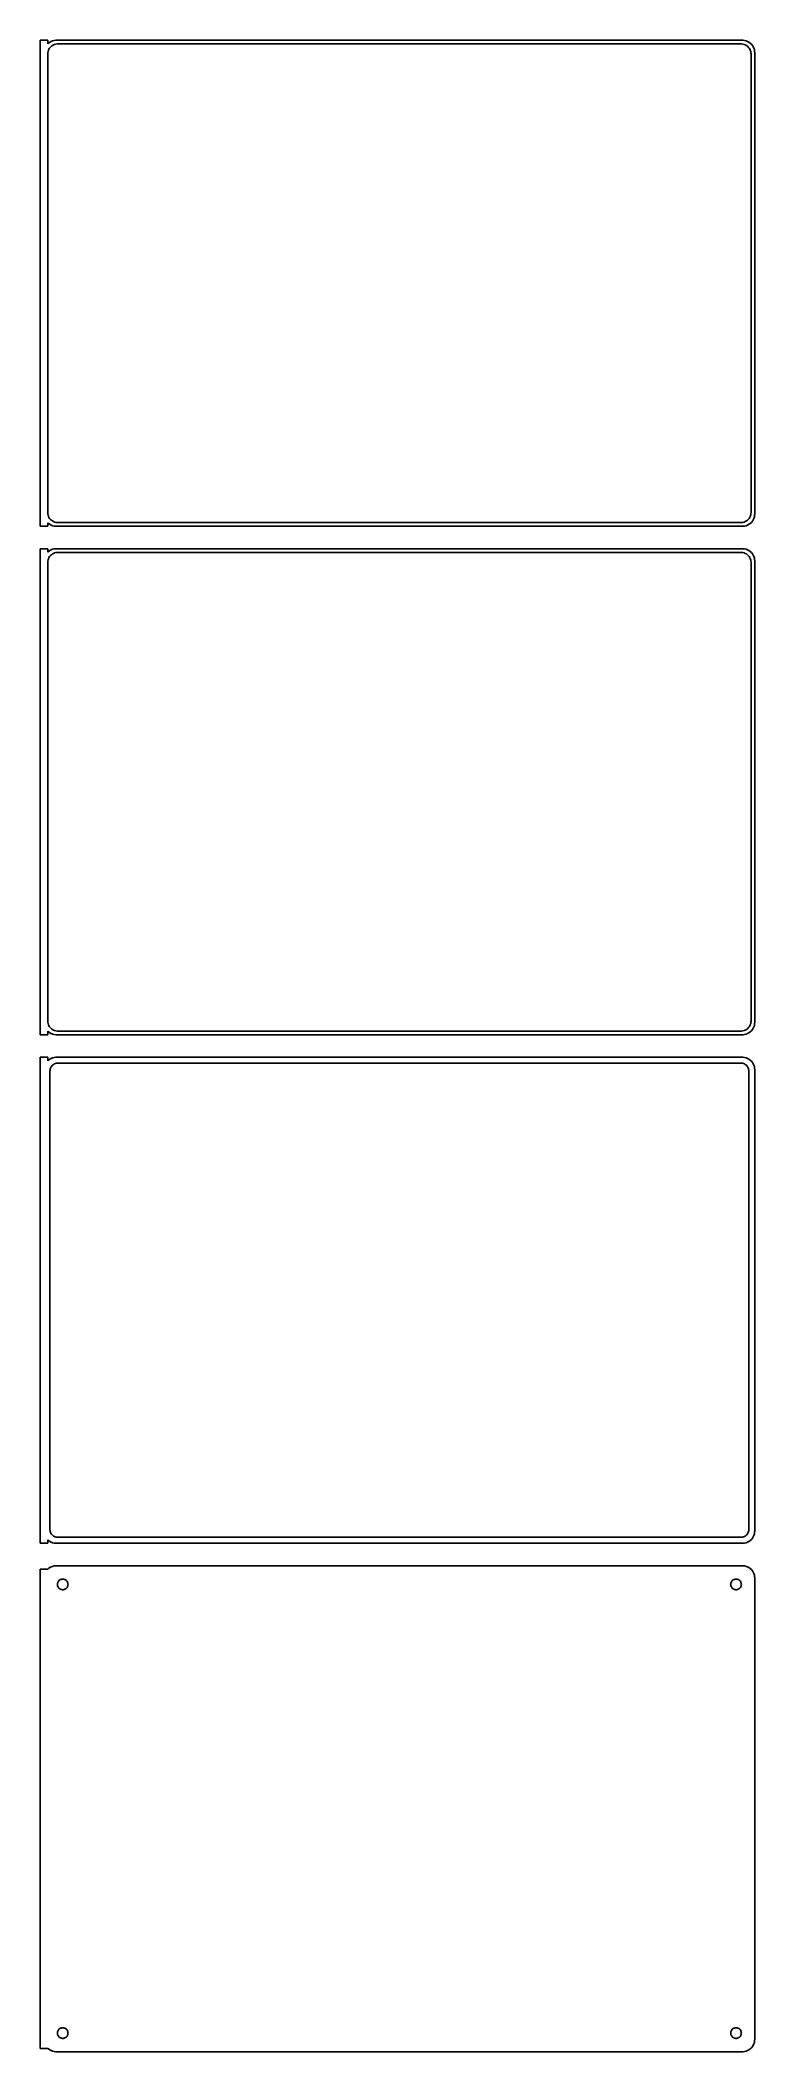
# Model space of a CAD drawing. Header units: metres. Extents: x -144 to 142, y 719 to 1525.
import ezdxf

# ---------------------------------------------------------------- set-up
doc = ezdxf.new("R2010")
doc.units = ezdxf.units.M

msp = doc.modelspace()

# ---------------------------------------------------------------- linework, layer by layer
for p, q in [((-141, 1525.49), (-144, 1525.49)), ((-144, 1525.49), (-144, 1330.51)), ((-141, 1524.06), (-141, 1525.49)), ((-139.045, 1525.26), (-139.629, 1525.02)), ((-138.437, 1525.41), (-139.045, 1525.26)), ((-137.814, 1525.49), (-138.437, 1525.41)), ((137.814, 1525.49), (-137.814, 1525.49)), ((138.437, 1525.41), (137.814, 1525.49)), ((139.045, 1525.26), (138.437, 1525.41)), ((139.629, 1525.02), (139.045, 1525.26)), ((-140.687, 1524.35), (-141, 1524.06)), ((-141, 1520), (-140.968, 1520.5)), ((-141, 1336), (-141, 1520)), ((-140.968, 1520.5), (-140.874, 1520.99)), ((-140.874, 1520.99), (-140.719, 1521.47)), ((-140.719, 1521.47), (-140.505, 1521.93)), ((-140.179, 1524.72), (-140.687, 1524.35)), ((-140.505, 1521.93), (-140.236, 1522.35)), ((-140.236, 1522.35), (-139.916, 1522.74)), ((-139.629, 1525.02), (-140.179, 1524.72)), ((-139.916, 1522.74), (-139.55, 1523.08)), ((-139.55, 1523.08), (-139.143, 1523.38)), ((-139.143, 1523.38), (-138.703, 1523.62)), ((-138.703, 1523.62), (-138.236, 1523.8)), ((-138.236, 1523.8), (-137.75, 1523.93)), ((-137.75, 1523.93), (-137.251, 1523.99)), ((-137.251, 1523.99), (137.251, 1523.99)), ((137.251, 1523.99), (137.75, 1523.93)), ((137.75, 1523.93), (138.236, 1523.8)), ((138.236, 1523.8), (138.703, 1523.62)), ((138.703, 1523.62), (139.143, 1523.38)), ((139.143, 1523.38), (139.55, 1523.08)), ((139.55, 1523.08), (139.916, 1522.74)), ((140.179, 1524.72), (139.629, 1525.02)), ((139.916, 1522.74), (140.236, 1522.35)), ((140.687, 1524.35), (140.179, 1524.72)), ((140.236, 1522.35), (140.505, 1521.93)), ((140.505, 1521.93), (140.719, 1521.47)), ((141.145, 1523.92), (140.687, 1524.35)), ((140.719, 1521.47), (140.874, 1520.99)), ((140.874, 1520.99), (140.968, 1520.5)), ((140.968, 1520.5), (141, 1520)), ((141, 1520), (141, 1336)), ((141.545, 1523.44), (141.145, 1523.92)), ((141.882, 1522.91), (141.545, 1523.44)), ((142.149, 1522.34), (141.882, 1522.91)), ((142.343, 1521.74), (142.149, 1522.34)), ((142.461, 1521.13), (142.343, 1521.74)), ((142.5, 1520.5), (142.461, 1521.13)), ((142.5, 1335.5), (142.5, 1520.5)), ((-140.968, 1335.5), (-141, 1336)), ((-141, 1331.94), (-140.687, 1331.65)), ((-141, 1330.51), (-141, 1331.94)), ((-140.874, 1335.01), (-140.968, 1335.5)), ((-140.719, 1334.53), (-140.874, 1335.01)), ((-140.505, 1334.07), (-140.719, 1334.53)), ((-140.687, 1331.65), (-140.179, 1331.28)), ((-140.236, 1333.65), (-140.505, 1334.07)), ((-139.916, 1333.26), (-140.236, 1333.65)), ((-139.55, 1332.92), (-139.916, 1333.26)), ((-139.143, 1332.62), (-139.55, 1332.92)), ((-138.703, 1332.38), (-139.143, 1332.62)), ((-138.236, 1332.2), (-138.703, 1332.38)), ((-137.75, 1332.07), (-138.236, 1332.2)), ((-137.251, 1332.01), (-137.75, 1332.07)), ((137.251, 1332.01), (-137.251, 1332.01)), ((137.75, 1332.07), (137.251, 1332.01)), ((138.236, 1332.2), (137.75, 1332.07)), ((138.703, 1332.38), (138.236, 1332.2)), ((139.143, 1332.62), (138.703, 1332.38)), ((139.55, 1332.92), (139.143, 1332.62)), ((139.916, 1333.26), (139.55, 1332.92)), ((140.236, 1333.65), (139.916, 1333.26)), ((140.179, 1331.28), (140.687, 1331.65)), ((140.505, 1334.07), (140.236, 1333.65)), ((140.719, 1334.53), (140.505, 1334.07)), ((140.687, 1331.65), (141.145, 1332.08)), ((140.874, 1335.01), (140.719, 1334.53)), ((140.968, 1335.5), (140.874, 1335.01)), ((141, 1336), (140.968, 1335.5)), ((141.145, 1332.08), (141.545, 1332.56)), ((141.545, 1332.56), (141.882, 1333.09)), ((141.882, 1333.09), (142.149, 1333.66)), ((142.149, 1333.66), (142.343, 1334.26)), ((142.343, 1334.26), (142.461, 1334.87)), ((142.461, 1334.87), (142.5, 1335.5)), ((-144, 1330.51), (-141, 1330.51)), ((-140.179, 1331.28), (-139.629, 1330.98)), ((-139.629, 1330.98), (-139.045, 1330.74)), ((-139.045, 1330.74), (-138.437, 1330.59)), ((-138.437, 1330.59), (-137.814, 1330.51)), ((-137.814, 1330.51), (137.814, 1330.51)), ((137.814, 1330.51), (138.437, 1330.59)), ((138.437, 1330.59), (139.045, 1330.74)), ((139.045, 1330.74), (139.629, 1330.98)), ((139.629, 1330.98), (140.179, 1331.28)), ((-141, 1321.49), (-144, 1321.49)), ((-144, 1321.49), (-144, 1126.51)), ((-141, 1320.06), (-141, 1321.49)), ((-140.687, 1320.35), (-141, 1320.06)), ((-141, 1316), (-140.968, 1316.5)), ((-141, 1132), (-141, 1316)), ((-140.968, 1316.5), (-140.874, 1316.99)), ((-140.874, 1316.99), (-140.719, 1317.47)), ((-140.719, 1317.47), (-140.505, 1317.93)), ((-140.179, 1320.72), (-140.687, 1320.35)), ((-140.505, 1317.93), (-140.236, 1318.35)), ((-140.236, 1318.35), (-139.916, 1318.74)), ((-139.629, 1321.02), (-140.179, 1320.72)), ((-139.916, 1318.74), (-139.55, 1319.08)), ((-139.045, 1321.26), (-139.629, 1321.02)), ((-139.55, 1319.08), (-139.143, 1319.38)), ((-139.143, 1319.38), (-138.703, 1319.62)), ((-138.437, 1321.41), (-139.045, 1321.26)), ((-138.703, 1319.62), (-138.236, 1319.8)), ((-137.814, 1321.49), (-138.437, 1321.41)), ((-138.236, 1319.8), (-137.75, 1319.93)), ((137.814, 1321.49), (-137.814, 1321.49)), ((-137.75, 1319.93), (-137.251, 1319.99)), ((-137.251, 1319.99), (137.251, 1319.99)), ((137.251, 1319.99), (137.75, 1319.93)), ((137.75, 1319.93), (138.236, 1319.8)), ((138.437, 1321.41), (137.814, 1321.49)), ((138.236, 1319.8), (138.703, 1319.62)), ((139.045, 1321.26), (138.437, 1321.41)), ((138.703, 1319.62), (139.143, 1319.38)), ((139.629, 1321.02), (139.045, 1321.26)), ((139.143, 1319.38), (139.55, 1319.08)), ((139.55, 1319.08), (139.916, 1318.74)), ((140.179, 1320.72), (139.629, 1321.02)), ((139.916, 1318.74), (140.236, 1318.35)), ((140.687, 1320.35), (140.179, 1320.72)), ((140.236, 1318.35), (140.505, 1317.93)), ((140.505, 1317.93), (140.719, 1317.47)), ((141.145, 1319.92), (140.687, 1320.35)), ((140.719, 1317.47), (140.874, 1316.99)), ((140.874, 1316.99), (140.968, 1316.5)), ((140.968, 1316.5), (141, 1316)), ((141, 1316), (141, 1132)), ((141.545, 1319.44), (141.145, 1319.92)), ((141.882, 1318.91), (141.545, 1319.44)), ((142.149, 1318.34), (141.882, 1318.91)), ((142.343, 1317.74), (142.149, 1318.34)), ((142.461, 1317.13), (142.343, 1317.74)), ((142.5, 1316.5), (142.461, 1317.13)), ((142.5, 1131.5), (142.5, 1316.5)), ((-140.968, 1131.5), (-141, 1132)), ((-140.874, 1131.01), (-140.968, 1131.5)), ((-140.719, 1130.53), (-140.874, 1131.01)), ((-140.505, 1130.07), (-140.719, 1130.53)), ((-140.236, 1129.65), (-140.505, 1130.07)), ((140.505, 1130.07), (140.236, 1129.65)), ((140.719, 1130.53), (140.505, 1130.07)), ((140.874, 1131.01), (140.719, 1130.53)), ((140.968, 1131.5), (140.874, 1131.01)), ((141, 1132), (140.968, 1131.5)), ((142.149, 1129.66), (142.343, 1130.26)), ((142.343, 1130.26), (142.461, 1130.87)), ((142.461, 1130.87), (142.5, 1131.5)), ((-144, 1126.51), (-141, 1126.51)), ((-141, 1127.94), (-140.687, 1127.65)), ((-141, 1126.51), (-141, 1127.94)), ((-140.687, 1127.65), (-140.179, 1127.28)), ((-139.916, 1129.26), (-140.236, 1129.65)), ((-140.179, 1127.28), (-139.629, 1126.98)), ((-139.55, 1128.92), (-139.916, 1129.26)), ((-139.629, 1126.98), (-139.045, 1126.74)), ((-139.143, 1128.62), (-139.55, 1128.92)), ((-138.703, 1128.38), (-139.143, 1128.62)), ((-139.045, 1126.74), (-138.437, 1126.59)), ((-138.236, 1128.2), (-138.703, 1128.38)), ((-138.437, 1126.59), (-137.814, 1126.51)), ((-137.75, 1128.07), (-138.236, 1128.2)), ((-137.814, 1126.51), (137.814, 1126.51)), ((-137.251, 1128.01), (-137.75, 1128.07)), ((137.251, 1128.01), (-137.251, 1128.01)), ((137.75, 1128.07), (137.251, 1128.01)), ((138.236, 1128.2), (137.75, 1128.07)), ((137.814, 1126.51), (138.437, 1126.59)), ((138.703, 1128.38), (138.236, 1128.2)), ((138.437, 1126.59), (139.045, 1126.74)), ((139.143, 1128.62), (138.703, 1128.38)), ((139.045, 1126.74), (139.629, 1126.98)), ((139.55, 1128.92), (139.143, 1128.62)), ((139.916, 1129.26), (139.55, 1128.92)), ((139.629, 1126.98), (140.179, 1127.28)), ((140.236, 1129.65), (139.916, 1129.26)), ((140.179, 1127.28), (140.687, 1127.65)), ((140.687, 1127.65), (141.145, 1128.08)), ((141.145, 1128.08), (141.545, 1128.56)), ((141.545, 1128.56), (141.882, 1129.09)), ((141.882, 1129.09), (142.149, 1129.66)), ((-141, 1117.48), (-144, 1117.48)), ((-144, 1117.48), (-144, 922.521)), ((-141, 1116.06), (-141, 1117.48)), ((-140.687, 1116.35), (-141, 1116.06)), ((-140.179, 1116.72), (-140.687, 1116.35)), ((-139.629, 1117.02), (-140.179, 1116.72)), ((-139.728, 1113.5), (-139.518, 1113.83)), ((-139.045, 1117.26), (-139.629, 1117.02)), ((-139.518, 1113.83), (-139.269, 1114.13)), ((-139.269, 1114.13), (-138.984, 1114.4)), ((-138.437, 1117.41), (-139.045, 1117.26)), ((-138.984, 1114.4), (-138.668, 1114.63)), ((-138.668, 1114.63), (-138.325, 1114.82)), ((-137.814, 1117.49), (-138.437, 1117.41)), ((-138.325, 1114.82), (-137.962, 1114.96)), ((-137.962, 1114.96), (-137.583, 1115.06)), ((137.814, 1117.49), (-137.814, 1117.49)), ((-137.583, 1115.06), (-137.195, 1115.11)), ((-137.195, 1115.11), (137.195, 1115.11)), ((137.195, 1115.11), (137.583, 1115.06)), ((137.583, 1115.06), (137.962, 1114.96)), ((138.437, 1117.41), (137.814, 1117.49)), ((137.962, 1114.96), (138.325, 1114.82)), ((138.325, 1114.82), (138.668, 1114.63)), ((139.045, 1117.26), (138.437, 1117.41)), ((138.668, 1114.63), (138.984, 1114.4)), ((138.984, 1114.4), (139.269, 1114.13)), ((139.629, 1117.02), (139.045, 1117.26)), ((139.269, 1114.13), (139.518, 1113.83)), ((139.518, 1113.83), (139.728, 1113.5)), ((140.179, 1116.72), (139.629, 1117.02)), ((140.687, 1116.35), (140.179, 1116.72)), ((141.145, 1115.92), (140.687, 1116.35)), ((141.545, 1115.44), (141.145, 1115.92)), ((141.882, 1114.91), (141.545, 1115.44)), ((142.149, 1114.34), (141.882, 1114.91)), ((142.343, 1113.74), (142.149, 1114.34)), ((142.461, 1113.13), (142.343, 1113.74)), ((-140.113, 1112), (-140.088, 1112.39)), ((-140.113, 928), (-140.113, 1112)), ((-140.088, 1112.39), (-140.015, 1112.77)), ((-140.015, 1112.77), (-139.894, 1113.15)), ((-139.894, 1113.15), (-139.728, 1113.5)), ((139.728, 1113.5), (139.894, 1113.15)), ((139.894, 1113.15), (140.015, 1112.77)), ((140.015, 1112.77), (140.088, 1112.39)), ((140.088, 1112.39), (140.113, 1112)), ((140.113, 1112), (140.113, 928)), ((142.5, 1112.5), (142.461, 1113.13)), ((142.5, 927.5), (142.5, 1112.5)), ((-144, 922.521), (-141, 922.521)), ((-141, 922.521), (-141, 923.941)), ((-141, 923.941), (-140.687, 923.647)), ((-140.687, 923.647), (-140.179, 923.278)), ((-140.179, 923.278), (-139.629, 922.976)), ((-140.088, 927.61), (-140.113, 928)), ((-140.015, 927.226), (-140.088, 927.61)), ((-139.894, 926.854), (-140.015, 927.226)), ((-139.728, 926.5), (-139.894, 926.854)), ((-139.518, 926.17), (-139.728, 926.5)), ((-139.629, 922.976), (-139.045, 922.745)), ((-139.269, 925.869), (-139.518, 926.17)), ((-138.984, 925.601), (-139.269, 925.869)), ((-139.045, 922.745), (-138.437, 922.589)), ((-138.668, 925.372), (-138.984, 925.601)), ((-138.325, 925.183), (-138.668, 925.372)), ((-138.437, 922.589), (-137.814, 922.51)), ((-137.962, 925.039), (-138.325, 925.183)), ((-137.583, 924.942), (-137.962, 925.039)), ((-137.814, 922.51), (137.814, 922.51)), ((-137.195, 924.893), (-137.583, 924.942)), ((137.195, 924.893), (-137.195, 924.893)), ((137.583, 924.942), (137.195, 924.893)), ((137.962, 925.039), (137.583, 924.942)), ((137.814, 922.51), (138.437, 922.589)), ((138.325, 925.183), (137.962, 925.039)), ((138.668, 925.372), (138.325, 925.183)), ((138.437, 922.589), (139.045, 922.745)), ((138.984, 925.601), (138.668, 925.372)), ((139.269, 925.869), (138.984, 925.601)), ((139.045, 922.745), (139.629, 922.976)), ((139.518, 926.17), (139.269, 925.869)), ((139.728, 926.5), (139.518, 926.17)), ((139.629, 922.976), (140.179, 923.278)), ((139.894, 926.854), (139.728, 926.5)), ((140.015, 927.226), (139.894, 926.854)), ((140.088, 927.61), (140.015, 927.226)), ((140.113, 928), (140.088, 927.61)), ((140.179, 923.278), (140.687, 923.647)), ((140.687, 923.647), (141.145, 924.077)), ((141.145, 924.077), (141.545, 924.561)), ((141.545, 924.561), (141.882, 925.091)), ((141.882, 925.091), (142.149, 925.659)), ((142.149, 925.659), (142.343, 926.257)), ((142.343, 926.257), (142.461, 926.873)), ((142.461, 926.873), (142.5, 927.5)), ((-141, 912.153), (-144, 912.153)), ((-144, 912.153), (-144, 719.847)), ((-140.687, 912.353), (-141, 912.059)), ((-141, 912.059), (-141, 912.153)), ((-140.179, 912.722), (-140.687, 912.353)), ((-139.629, 913.024), (-140.179, 912.722)), ((-139.045, 913.255), (-139.629, 913.024)), ((-138.437, 913.411), (-139.045, 913.255)), ((-137.814, 913.49), (-138.437, 913.411)), ((137.814, 913.49), (-137.814, 913.49)), ((138.437, 913.411), (137.814, 913.49)), ((139.045, 913.255), (138.437, 913.411)), ((139.629, 913.024), (139.045, 913.255)), ((140.179, 912.722), (139.629, 913.024)), ((140.687, 912.353), (140.179, 912.722)), ((141.145, 911.923), (140.687, 912.353)), ((141.545, 911.439), (141.145, 911.923)), ((-137.135, 906), (-137.118, 906.268)), ((-137.118, 905.732), (-137.135, 906)), ((-137.118, 906.268), (-137.068, 906.531)), ((-137.068, 905.469), (-137.118, 905.732)), ((-137.068, 906.531), (-136.985, 906.786)), ((-136.985, 905.214), (-137.068, 905.469)), ((-136.985, 906.786), (-136.871, 907.029)), ((-136.871, 904.971), (-136.985, 905.214)), ((-136.871, 907.029), (-136.727, 907.255)), ((-136.727, 904.745), (-136.871, 904.971)), ((-136.727, 907.255), (-136.557, 907.462)), ((-136.557, 904.538), (-136.727, 904.745)), ((-136.557, 907.462), (-136.361, 907.645)), ((-136.361, 904.355), (-136.557, 904.538)), ((-136.361, 907.645), (-136.144, 907.803)), ((-136.144, 904.197), (-136.361, 904.355)), ((-136.144, 907.803), (-135.909, 907.932)), ((-135.909, 904.068), (-136.144, 904.197)), ((-135.909, 907.932), (-135.66, 908.031)), ((-135.66, 903.969), (-135.909, 904.068)), ((-135.66, 908.031), (-135.4, 908.097)), ((-135.4, 903.903), (-135.66, 903.969)), ((-135.4, 908.097), (-135.134, 908.131)), ((-135.134, 903.869), (-135.4, 903.903)), ((-135.134, 908.131), (-134.866, 908.131)), ((-134.866, 903.869), (-135.134, 903.869)), ((-134.866, 908.131), (-134.6, 908.097)), ((-134.6, 903.903), (-134.866, 903.869)), ((-134.6, 908.097), (-134.34, 908.031)), ((-134.34, 903.969), (-134.6, 903.903)), ((-134.34, 908.031), (-134.091, 907.932)), ((-134.091, 904.068), (-134.34, 903.969)), ((-134.091, 907.932), (-133.856, 907.803)), ((-133.856, 904.197), (-134.091, 904.068)), ((-133.856, 907.803), (-133.639, 907.645)), ((-133.639, 904.355), (-133.856, 904.197)), ((-133.639, 907.645), (-133.443, 907.462)), ((-133.443, 904.538), (-133.639, 904.355)), ((-133.443, 907.462), (-133.273, 907.255)), ((-133.273, 904.745), (-133.443, 904.538)), ((-133.273, 907.255), (-133.129, 907.029)), ((-133.129, 904.971), (-133.273, 904.745)), ((-133.129, 907.029), (-133.015, 906.786)), ((-133.015, 905.214), (-133.129, 904.971)), ((-133.015, 906.786), (-132.932, 906.531)), ((-132.932, 905.469), (-133.015, 905.214)), ((-132.932, 906.531), (-132.882, 906.268)), ((-132.882, 905.732), (-132.932, 905.469)), ((-132.882, 906.268), (-132.865, 906)), ((-132.865, 906), (-132.882, 905.732)), ((132.865, 906), (132.882, 906.268)), ((132.882, 905.732), (132.865, 906)), ((132.882, 906.268), (132.932, 906.531)), ((132.932, 905.469), (132.882, 905.732)), ((132.932, 906.531), (133.015, 906.786)), ((133.015, 905.214), (132.932, 905.469)), ((133.015, 906.786), (133.129, 907.029)), ((133.129, 904.971), (133.015, 905.214)), ((133.129, 907.029), (133.273, 907.255)), ((133.273, 904.745), (133.129, 904.971)), ((133.273, 907.255), (133.443, 907.462)), ((133.443, 904.538), (133.273, 904.745)), ((133.443, 907.462), (133.639, 907.645)), ((133.639, 904.355), (133.443, 904.538)), ((133.639, 907.645), (133.856, 907.803)), ((133.856, 904.197), (133.639, 904.355)), ((133.856, 907.803), (134.091, 907.932)), ((134.091, 904.068), (133.856, 904.197)), ((134.091, 907.932), (134.34, 908.031)), ((134.34, 903.969), (134.091, 904.068)), ((134.34, 908.031), (134.6, 908.097)), ((134.6, 903.903), (134.34, 903.969)), ((134.6, 908.097), (134.866, 908.131)), ((134.866, 903.869), (134.6, 903.903)), ((134.866, 908.131), (135.134, 908.131)), ((135.134, 903.869), (134.866, 903.869)), ((135.134, 908.131), (135.4, 908.097)), ((135.4, 903.903), (135.134, 903.869)), ((135.4, 908.097), (135.66, 908.031)), ((135.66, 903.969), (135.4, 903.903)), ((135.66, 908.031), (135.909, 907.932)), ((135.909, 904.068), (135.66, 903.969)), ((135.909, 907.932), (136.144, 907.803)), ((136.144, 904.197), (135.909, 904.068)), ((136.144, 907.803), (136.361, 907.645)), ((136.361, 904.355), (136.144, 904.197)), ((136.361, 907.645), (136.557, 907.462)), ((136.557, 904.538), (136.361, 904.355)), ((136.557, 907.462), (136.727, 907.255)), ((136.727, 904.745), (136.557, 904.538)), ((136.727, 907.255), (136.871, 907.029)), ((136.871, 904.971), (136.727, 904.745)), ((136.871, 907.029), (136.985, 906.786)), ((136.985, 905.214), (136.871, 904.971)), ((136.985, 906.786), (137.068, 906.531)), ((137.068, 905.469), (136.985, 905.214)), ((137.068, 906.531), (137.118, 906.268)), ((137.118, 905.732), (137.068, 905.469)), ((137.118, 906.268), (137.135, 906)), ((137.135, 906), (137.118, 905.732)), ((141.882, 910.909), (141.545, 911.439)), ((142.149, 910.341), (141.882, 910.909)), ((142.343, 909.743), (142.149, 910.341)), ((142.461, 909.127), (142.343, 909.743)), ((142.5, 908.5), (142.461, 909.127)), ((142.5, 723.5), (142.5, 908.5)), ((-137.118, 726.268), (-137.068, 726.531)), ((-137.068, 726.531), (-136.985, 726.786)), ((-136.985, 726.786), (-136.871, 727.029)), ((-136.871, 727.029), (-136.727, 727.255)), ((-136.727, 727.255), (-136.557, 727.462)), ((-136.557, 727.462), (-136.361, 727.645)), ((-136.361, 727.645), (-136.144, 727.803)), ((-136.144, 727.803), (-135.909, 727.932)), ((-135.909, 727.932), (-135.66, 728.031)), ((-135.66, 728.031), (-135.4, 728.097)), ((-135.4, 728.097), (-135.134, 728.131)), ((-135.134, 728.131), (-134.866, 728.131)), ((-134.866, 728.131), (-134.6, 728.097)), ((-134.6, 728.097), (-134.34, 728.031)), ((-134.34, 728.031), (-134.091, 727.932)), ((-134.091, 727.932), (-133.856, 727.803)), ((-133.856, 727.803), (-133.639, 727.645)), ((-133.639, 727.645), (-133.443, 727.462)), ((-133.443, 727.462), (-133.273, 727.255)), ((-133.273, 727.255), (-133.129, 727.029)), ((-133.129, 727.029), (-133.015, 726.786)), ((-133.015, 726.786), (-132.932, 726.531)), ((-132.932, 726.531), (-132.882, 726.268)), ((132.882, 726.268), (132.932, 726.531)), ((132.932, 726.531), (133.015, 726.786)), ((133.015, 726.786), (133.129, 727.029)), ((133.129, 727.029), (133.273, 727.255)), ((133.273, 727.255), (133.443, 727.462)), ((133.443, 727.462), (133.639, 727.645)), ((133.639, 727.645), (133.856, 727.803)), ((133.856, 727.803), (134.091, 727.932)), ((134.091, 727.932), (134.34, 728.031)), ((134.34, 728.031), (134.6, 728.097)), ((134.6, 728.097), (134.866, 728.131)), ((134.866, 728.131), (135.134, 728.131)), ((135.134, 728.131), (135.4, 728.097)), ((135.4, 728.097), (135.66, 728.031)), ((135.66, 728.031), (135.909, 727.932)), ((135.909, 727.932), (136.144, 727.803)), ((136.144, 727.803), (136.361, 727.645)), ((136.361, 727.645), (136.557, 727.462)), ((136.557, 727.462), (136.727, 727.255)), ((136.727, 727.255), (136.871, 727.029)), ((136.871, 727.029), (136.985, 726.786)), ((136.985, 726.786), (137.068, 726.531)), ((137.068, 726.531), (137.118, 726.268)), ((-144, 719.847), (-141, 719.847)), ((-141, 719.847), (-141, 719.941)), ((-141, 719.941), (-140.687, 719.647)), ((-140.687, 719.647), (-140.179, 719.278)), ((-140.179, 719.278), (-139.629, 718.976)), ((-139.629, 718.976), (-139.045, 718.745)), ((-139.045, 718.745), (-138.437, 718.589)), ((-138.437, 718.589), (-137.814, 718.51)), ((-137.814, 718.51), (137.814, 718.51)), ((-137.135, 726), (-137.118, 726.268)), ((-137.118, 725.732), (-137.135, 726)), ((-137.068, 725.469), (-137.118, 725.732)), ((-136.985, 725.214), (-137.068, 725.469)), ((-136.871, 724.971), (-136.985, 725.214)), ((-136.727, 724.745), (-136.871, 724.971)), ((-136.557, 724.538), (-136.727, 724.745)), ((-136.361, 724.355), (-136.557, 724.538)), ((-136.144, 724.197), (-136.361, 724.355)), ((-135.909, 724.068), (-136.144, 724.197)), ((-135.66, 723.969), (-135.909, 724.068)), ((-135.4, 723.903), (-135.66, 723.969)), ((-135.134, 723.869), (-135.4, 723.903)), ((-134.866, 723.869), (-135.134, 723.869)), ((-134.6, 723.903), (-134.866, 723.869)), ((-134.34, 723.969), (-134.6, 723.903)), ((-134.091, 724.068), (-134.34, 723.969)), ((-133.856, 724.197), (-134.091, 724.068)), ((-133.639, 724.355), (-133.856, 724.197)), ((-133.443, 724.538), (-133.639, 724.355)), ((-133.273, 724.745), (-133.443, 724.538)), ((-133.129, 724.971), (-133.273, 724.745)), ((-133.015, 725.214), (-133.129, 724.971)), ((-132.932, 725.469), (-133.015, 725.214)), ((-132.882, 725.732), (-132.932, 725.469)), ((-132.882, 726.268), (-132.865, 726)), ((-132.865, 726), (-132.882, 725.732)), ((132.865, 726), (132.882, 726.268)), ((132.882, 725.732), (132.865, 726)), ((132.932, 725.469), (132.882, 725.732)), ((133.015, 725.214), (132.932, 725.469)), ((133.129, 724.971), (133.015, 725.214)), ((133.273, 724.745), (133.129, 724.971)), ((133.443, 724.538), (133.273, 724.745)), ((133.639, 724.355), (133.443, 724.538)), ((133.856, 724.197), (133.639, 724.355)), ((134.091, 724.068), (133.856, 724.197)), ((134.34, 723.969), (134.091, 724.068)), ((134.6, 723.903), (134.34, 723.969)), ((134.866, 723.869), (134.6, 723.903)), ((135.134, 723.869), (134.866, 723.869)), ((135.4, 723.903), (135.134, 723.869)), ((135.66, 723.969), (135.4, 723.903)), ((135.909, 724.068), (135.66, 723.969)), ((136.144, 724.197), (135.909, 724.068)), ((136.361, 724.355), (136.144, 724.197)), ((136.557, 724.538), (136.361, 724.355)), ((136.727, 724.745), (136.557, 724.538)), ((136.871, 724.971), (136.727, 724.745)), ((136.985, 725.214), (136.871, 724.971)), ((137.068, 725.469), (136.985, 725.214)), ((137.118, 725.732), (137.068, 725.469)), ((137.118, 726.268), (137.135, 726)), ((137.135, 726), (137.118, 725.732)), ((137.814, 718.51), (138.437, 718.589)), ((138.437, 718.589), (139.045, 718.745)), ((139.045, 718.745), (139.629, 718.976)), ((139.629, 718.976), (140.179, 719.278)), ((140.179, 719.278), (140.687, 719.647)), ((140.687, 719.647), (141.145, 720.077)), ((141.145, 720.077), (141.545, 720.561)), ((141.545, 720.561), (141.882, 721.091)), ((141.882, 721.091), (142.149, 721.659)), ((142.149, 721.659), (142.343, 722.257)), ((142.343, 722.257), (142.461, 722.873)), ((142.461, 722.873), (142.5, 723.5))]:
    msp.add_line(p, q)

doc.saveas('drawing.dxf')
